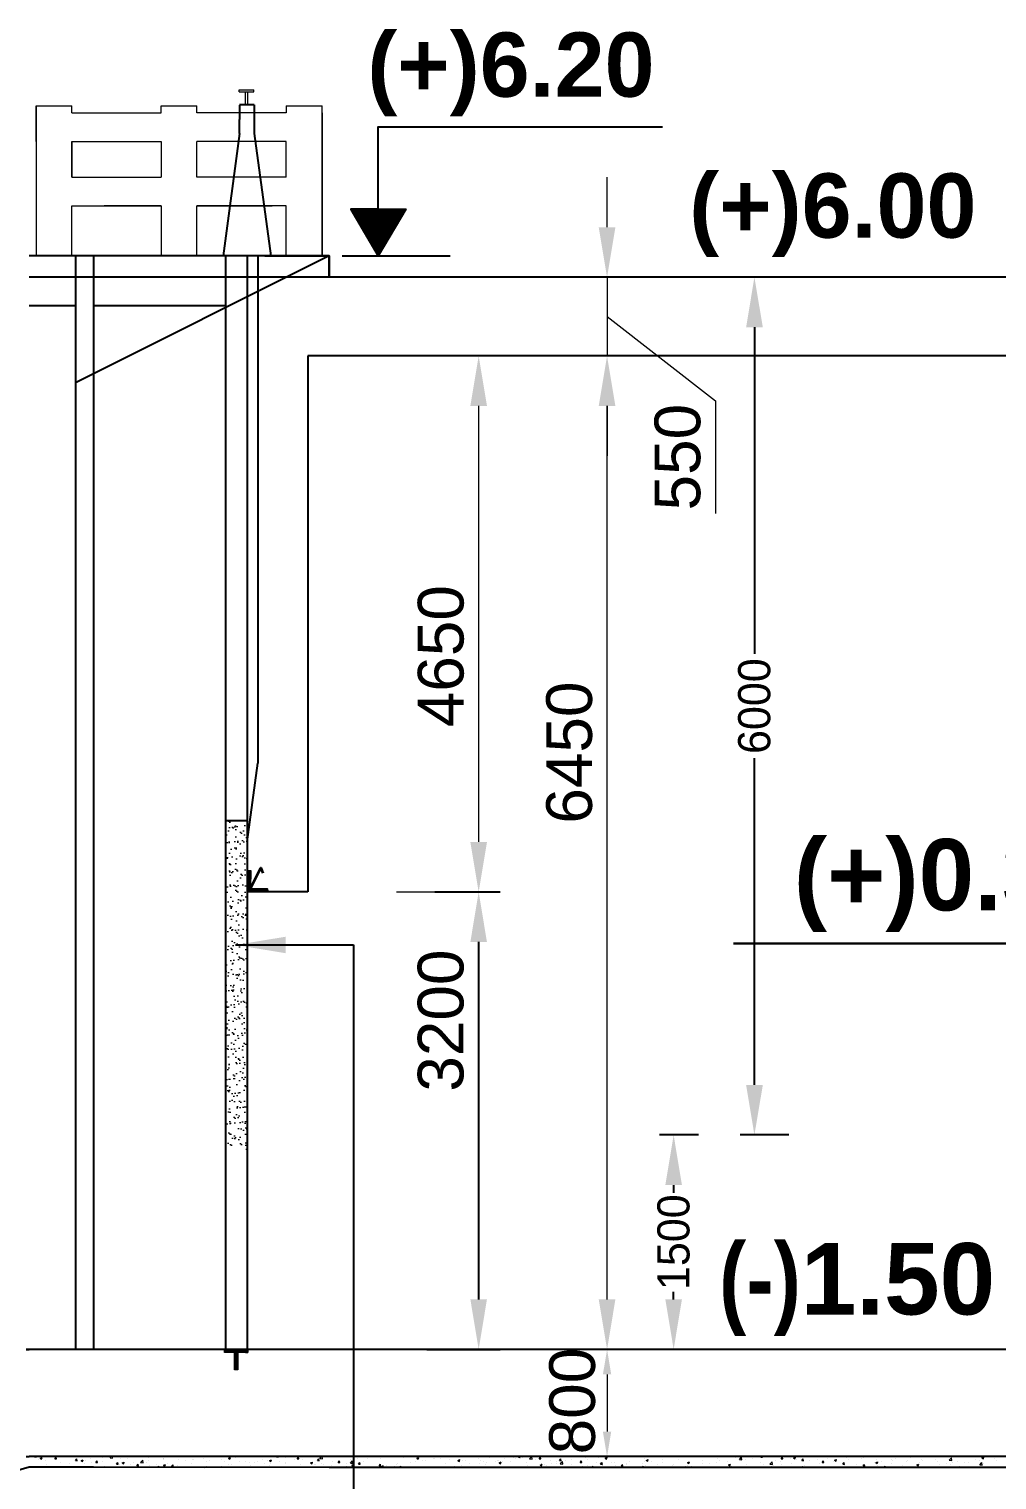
# Model space of a CAD drawing. Extents: x -426260 to 2055400, y -4304674 to -305611.
# Drawn here: x 173718 to 180490, y -1903276 to -1893126 of the extents above; entities that cross this region are included whole.
import ezdxf

# ---------------------------------------------------------------- set-up
doc = ezdxf.new("R2010")
doc.units = 0
doc.header["$LTSCALE"] = 300
doc.header["$MEASUREMENT"] = 0
doc.header["$PDMODE"] = 3
doc.linetypes.add('DASHED2', pattern=[9.525, 6.35, -3.175])
doc.layers.get('0').update_dxf_attribs({"linetype": 'CONTINUOUS'})
doc.layers.get('DEFPOINTS').update_dxf_attribs({"linetype": 'CONTINUOUS'})
for name, color, linetype, lineweight in [('Dim', 7, 'CONTINUOUS', 9), ('Grid Line_Outer', 7, 'CONTINUOUS', 5), ('line2', 3, 'CONTINUOUS', 30), ('Railing', 8, 'CONTINUOUS', 0)]:
    doc.layers.add(name, color=color, linetype=linetype, lineweight=lineweight)
for name, color, linetype in [('LINE', 7, 'CONTINUOUS'), ('Pile Placing Line', 10, 'CONTINUOUS'), ('TEXT', 10, 'CONTINUOUS')]:
    doc.layers.add(name, color=color, linetype=linetype)
doc.styles.add('Arial', font='arial.ttf')
doc.styles.add('DIM', font='isocp3.shx')
doc.styles.add('text', font='ARIALN.TTF', dxfattribs={"height": 1.6})
doc.dimstyles.new('3', dxfattribs={"dimtxt": 225, "dimasz": 350, "dimexe": 100, "dimexo": 25, "dimgap": 9, "dimtad": 0, "dimdec": 0, "dimzin": 0, "dimdsep": 46, "dimtxsty": 'Standard', "dimcen": 0, "dimclrd": 5, "dimclre": 6, "dimclrt": 256, "dimadec": 0, "dimazin": 0, "dimtfac": 1, "dimtdec": 0, "dimtofl": 0, "dimtmove": 2, "dimatfit": 3, "dimfxl": 1, "dimtolj": 1, "dimtzin": 0, "dimarcsym": 0})
doc.dimstyles.new('dim_150', dxfattribs={"dimtxt": 300, "dimasz": 300, "dimexe": 300, "dimexo": 100, "dimgap": 100, "dimtad": 1, "dimdec": 0, "dimzin": 0, "dimdsep": 46, "dimtxsty": 'DIM', "dimcen": 150, "dimclrd": 5, "dimclre": 5, "dimclrt": 7, "dimadec": 0, "dimazin": 0, "dimtfac": 1, "dimtdec": 0, "dimtmove": 0, "dimatfit": 3, "dimfxl": 20, "dimtolj": 1, "dimtzin": 0, "dimarcsym": 0})

# ---------------------------------------------------------------- blocks, each defined once
blk = doc.blocks.new('*D1291')
at = {"layer": 'DEFPOINTS', "color": 0, "ltscale": 500, "transparency": 16777216}
for p in [(176458, -1899163), (176402, -1902363), (176864, -1902363)]:
    blk.add_point(p, dxfattribs=at)
at = {"layer": 'Dim', "color": 5, "lineweight": -2, "ltscale": 500, "transparency": 16777216}
for p, q in [((176558, -1899163), (177014, -1899163)), ((176864, -1899513), (176864, -1902013)), ((176502, -1902363), (177014, -1902363))]:
    blk.add_line(p, q, dxfattribs=at)
at = {"layer": 'Dim', "color": 5, "ltscale": 500, "transparency": 16777216}
for points in [[(176806, -1899513), (176922, -1899513), (176864, -1899163)], [(176806, -1902013), (176922, -1902013), (176864, -1902363)]]:
    blk.add_solid(points, dxfattribs=at)
at = {"layer": 'Dim', "color": 7, "ltscale": 500, "transparency": 16777216, "insert": (176600, -1900063), "char_height": 320, "attachment_point": 5, "rotation": 90, "style": 'Arial'}
blk.add_mtext('\\A1;3200', dxfattribs=at)
blk = doc.blocks.new('Ralling 02')
at = {"layer": 'Railing', "ltscale": 500}
for p, q in [((-1750, 0), (-1750, 1050)), ((-1500, 1050), (-1500, 1000)), ((-875, 1000), (-875, 1050)), ((-625, 1000), (-625, 1050)), ((0, 1000), (0, 1050)), ((0, 1000), (0, 1050)), ((250, 800), (250, 1050)), ((250, 1050), (250, 0)), ((-1750, 1000), (-1750, 0)), ((-1500, 800), (-875, 800)), ((-1500, 550), (-1500, 800)), ((-875, 550), (-875, 800)), ((0, 800), (-625, 800)), ((0, 550), (0, 800)), ((-1500, 0), (-1500, 350)), ((-875, 0), (-875, 350)), ((0, 0), (0, 350))]:
    blk.add_line(p, q, dxfattribs=at)
for points in [[(-1500, 1050), (-1750, 1050)], [(-625, 1050), (-875, 1050)], [(250, 1050), (0, 1050)], [(-1500, 1000), (-875, 1000)], [(0, 1000), (-625, 1000)], [(-625, 800), (-625, 550)], [(0, 800), (0, 800), (0, 550)], [(-1500, 550), (-875, 550)], [(0, 550), (-625, 550)], [(-1500, 350), (-875, 350)], [(-875, 350), (-1400, 350)], [(-625, 350), (-225, 350)], [(0, 350), (-625, 350)], [(-625, 350), (-625, 0)]]:
    blk.add_lwpolyline(points, dxfattribs=at)
blk.add_lwpolyline([(-625, 1000), (-625, 1000)], close=True, dxfattribs=at)
blk = doc.blocks.new('KK')
at = {"layer": 'LINE', "lineweight": 15}
for p, q in [((-286, 1162), (-184, 1162)), ((-286, 1148), (-286, 1162)), ((-286, 1148), (-184, 1148)), ((-242, 1056), (-242, 1148)), ((-226, 1056), (-226, 1148)), ((-184, 1148), (-184, 1162))]:
    blk.add_line(p, q, dxfattribs=at)
at = {"layer": 'LINE'}
for p, q in [((-182, 1056), (-284, 1056)), ((-284, 1054), (-284, 955)), ((-182, 1056), (-182, 956)), ((-284, 856), (-284, 953)), ((-182, 956), (-182, 856)), ((-284, 856), (-400, 0)), ((-182, 856), (-66, 0))]:
    blk.add_line(p, q, dxfattribs=at)
blk = doc.blocks.new('*D1252')
at = {"layer": 'DEFPOINTS', "color": 0, "ltscale": 0.5, "transparency": 16777216}
for p in [(178228, -1900863), (178426, -1900863, 0), (178426, -1902363, 0)]:
    blk.add_point(p, dxfattribs=at)
at = {"layer": 'Pile Placing Line', "color": 6, "lineweight": -2, "ltscale": 0.5, "transparency": 16777216}
for p, q in [((178401, -1900863), (178128, -1900863)), ((178401, -1902363), (178128, -1902363))]:
    blk.add_line(p, q, dxfattribs=at)
at = {"layer": 'Pile Placing Line', "color": 5, "lineweight": -2, "ltscale": 0.5, "transparency": 16777216}
for p, q in [((178228, -1901213), (178228, -1901267)), ((178228, -1902013), (178228, -1901960))]:
    blk.add_line(p, q, dxfattribs=at)
at = {"layer": 'Pile Placing Line', "color": 5, "ltscale": 0.5, "transparency": 16777216}
for points in [[(178170, -1901213), (178286, -1901213), (178228, -1900863)], [(178170, -1902013), (178286, -1902013), (178228, -1902363)]]:
    blk.add_solid(points, dxfattribs=at)
at = {"layer": 'Pile Placing Line', "ltscale": 0.5, "transparency": 16777216, "insert": (178228, -1901613), "char_height": 225, "attachment_point": 5, "rotation": 90}
blk.add_mtext('\\A1;1500', dxfattribs=at)
blk = doc.blocks.new('*D1253')
at = {"layer": 'DEFPOINTS', "color": 0, "ltscale": 0.5, "transparency": 16777216}
for p in [(178793, -1894863), (179060, -1894863, 0), (179060, -1900863, 0)]:
    blk.add_point(p, dxfattribs=at)
at = {"layer": 'Pile Placing Line', "color": 6, "lineweight": -2, "ltscale": 0.5, "transparency": 16777216}
for p, q in [((179035, -1894863), (178693, -1894863)), ((179035, -1900863), (178693, -1900863))]:
    blk.add_line(p, q, dxfattribs=at)
at = {"layer": 'Pile Placing Line', "color": 5, "lineweight": -2, "ltscale": 0.5, "transparency": 16777216}
for p, q in [((178793, -1895213), (178793, -1897498)), ((178793, -1900513), (178793, -1898228))]:
    blk.add_line(p, q, dxfattribs=at)
at = {"layer": 'Pile Placing Line', "color": 5, "ltscale": 0.5, "transparency": 16777216}
for points in [[(178735, -1895213), (178852, -1895213), (178793, -1894863)], [(178735, -1900513), (178852, -1900513), (178793, -1900863)]]:
    blk.add_solid(points, dxfattribs=at)
at = {"layer": 'Pile Placing Line', "ltscale": 0.5, "transparency": 16777216, "insert": (178793, -1897863), "char_height": 225, "attachment_point": 5, "rotation": 90}
blk.add_mtext('\\A1;6000', dxfattribs=at)

msp = doc.modelspace()

# ---------------------------------------------------------------- hatches: boundary and pattern name
at = {"layer": 'Dim'}
h = msp.add_hatch(dxfattribs=at)
h.set_pattern_fill('ANSI31', color=8)
h.set_pattern_definition([(45, (-168112.05945, -1999775.74799), (-0.08838834765, 0.08838834765), [])])
h.paths.add_polyline_path([(176354.3, -1894387.4), (176161.8, -1894387.4), (176161.8, -1894713.2)])
h.paths.add_polyline_path([(176161.8, -1894387.4), (175969.3, -1894387.4), (176161.8, -1894713.2)])
at = {"layer": 'Dim', "ltscale": 50}
h = msp.add_hatch(dxfattribs=at)
h.set_pattern_fill('AR-SAND', color=2, scale=40)
h.set_pattern_definition([(37.5, (-2654452.8, -1170325.83), (-2.5197343, 77.0729508), [0, -60.8, 0, -68, 0, -65]), (7.5, (-2654452.8, -1170325.83), (70.7910682, 112.8858426), [0, -32.8, 0, -54.8, 0, -21]), (327.5, (-2654502, -1170325.83), (124.5656745, 0.2263621), [0, -20, 0, -72, 0, -94]), (317.5, (-2654502, -1170325.83), (120.245064, 35.1070226), [0, -10, 0, -47.2, 0, -54])])
h.paths.add_polyline_path([(175093.6, -1900963.2), (175243.5, -1900963.2), (175243.5, -1898663.2), (175093.6, -1898663.2)])
at = {"layer": 'Grid Line_Outer', "ltscale": 2}
h = msp.add_hatch(dxfattribs=at)
h.set_pattern_fill('ANSI31', color=1)
h.set_pattern_definition([(45, (-282103.21874, -1864443.80999), (-0.08838834765, 0.08838834765), [])])
h.paths.add_polyline_path([(175391.5, -1899163.2), (175389.5, -1899139.4), (175267.9, -1899139.4), (175269.9, -1899012), (175243.5, -1899012), (175243.5, -1899163.2)])
h = msp.add_hatch(dxfattribs=at)
h.set_pattern_fill('ANSI31', color=1, scale=0.6)
h.set_pattern_definition([(45, (-99197.830276, -1880452.20761), (-0.05303300859, 0.05303300859), [])])
h.paths.add_polyline_path([(175180.3, -1902385.8), (175156.5, -1902385.8), (175156.5, -1902505), (175180.3, -1902505)])
h.paths.add_polyline_path([(175249.5, -1902363.9), (175086.8, -1902363.9), (175086.8, -1902385.8), (175249.5, -1902385.8)])

# ---------------------------------------------------------------- linework, layer by layer
at = {"color": 5, "elevation": 0}
for points in [[(176161.8, -1894713.2), (176161.8, -1893811.3), (178148.9, -1893811.3)], [(176161.8, -1894713.2), (176161.8, -1894387.4), (175969.3, -1894387.4), (176161.8, -1894713.2)], [(176161.8, -1894713.2), (176161.8, -1894387.4), (176354.3, -1894387.4), (176161.8, -1894713.2)], [(173698.5, -1903113), (173718.5, -1903113)]]:
    msp.add_lwpolyline(points, dxfattribs=at)
at = {"color": 8, "elevation": 0}
msp.add_lwpolyline([(175909.2, -1894713.2), (176664, -1894713.2)], dxfattribs=at)
at = {"layer": 'Dim', "color": 5, "ltscale": 500}
for p, q in [((177762.3, -1894513.2, 0), (177762.3, -1894163.2, 0)), ((177377.9, -1894863.2, 0), (177912.3, -1894863.2, 0)), ((177762.3, -1894863.2, 0), (177762.3, -1895413.2, 0)), ((177762.3, -1894863.2, 0), (177762.3, -1895413.2, 0)), ((177762.3, -1895138.2, 0), (178519.9, -1895726.8, 0)), ((176289.1, -1895413.2, 0), (177014, -1895413.2, 0)), ((177294.9, -1895413.2, 0), (177912.3, -1895413.2, 0)), ((178367.5, -1895413.2, 0), (177612.3, -1895413.2, 0)), ((178519.9, -1895726.8, 0), (178519.9, -1896516.1, 0)), ((176864, -1895763.2, 0), (176864, -1898813.2, 0)), ((177762.3, -1902013.2, 0), (177762.3, -1895763.2, 0)), ((177762.3, -1895763.2, 0), (177762.3, -1896113.2, 0)), ((176289.1, -1899163.2, 0), (177014, -1899163.2, 0)), ((177377.9, -1902363.2, 0), (177912.3, -1902363.2, 0)), ((177548.3, -1902363.2, 0), (177762.3, -1902363.2, 0)), ((177762.3, -1902538.2, 0), (177762.3, -1902938.2, 0)), ((177535.3, -1903113.2, 0), (177762.3, -1903113.2, 0))]:
    msp.add_line(p, q, dxfattribs=at)
at = {"layer": 'Dim', "color": 8}
for p, q in [((173738.2, -1903116.6, 0), (173738.2, -1903116.6, 0)), ((173756.1, -1903115.6, 0), (173758.2, -1903113, 0)), ((173756.1, -1903115.6, 0), (173768, -1903116.6, 0)), ((173768, -1903116.6, 0), (173767.3, -1903113, 0)), ((173782.7, -1903133.5, 0), (173782.7, -1903133.5, 0)), ((173796, -1903124.5, 0), (173810, -1903119.2, 0)), ((173796, -1903124.5, 0), (173806, -1903131.3, 0)), ((173806, -1903131.3, 0), (173810, -1903119.2, 0)), ((173834.2, -1903137.6, 0), (173834.2, -1903137.6, 0)), ((173899.5, -1903128.1, 0), (173909.1, -1903116.6, 0)), ((173899.5, -1903128.1, 0), (173911.5, -1903129.2, 0)), ((173909, -1903116.9, 0), (173909, -1903116.9, 0)), ((173911.5, -1903129.2, 0), (173909.1, -1903116.6, 0)), ((173950.8, -1903117.5, 0), (173950.8, -1903117.5, 0)), ((174043, -1903140.7, 0), (174052.6, -1903129.2, 0)), ((174043, -1903140.7, 0), (174054.9, -1903141.7, 0)), ((174043.4, -1903141.3, 0), (174043.4, -1903141.3, 0)), ((174054.9, -1903141.7, 0), (174052.6, -1903129.2, 0)), ((174083.4, -1903140.6, 0), (174097.4, -1903135.2, 0)), ((174083.4, -1903140.6, 0), (174093.4, -1903147.3, 0)), ((174093.4, -1903147.3, 0), (174097.4, -1903135.2, 0)), ((174115.4, -1903141.4, 0), (174115.4, -1903141.4, 0)), ((174146.1, -1903127.2, 0), (174146.1, -1903127.2, 0)), ((174186.4, -1903153.2, 0), (174196, -1903141.7, 0)), ((174186.4, -1903153.2, 0), (174198.4, -1903154.3, 0)), ((174198.4, -1903154.3, 0), (174196, -1903141.7, 0)), ((174232, -1903121.4, 0), (174232, -1903121.4, 0)), ((174234.4, -1903146, 0), (174234.4, -1903146, 0)), ((174247.1, -1903114.4, 0), (174247.1, -1903114.4, 0)), ((174285.3, -1903121.6, 0), (174293.6, -1903113, 0)), ((174285.3, -1903121.7, 0), (174303.1, -1903124.4, 0)), ((174303.1, -1903124.4, 0), (174301.7, -1903113, 0)), ((174329.9, -1903165.8, 0), (174339.5, -1903154.3, 0)), ((174341.8, -1903166.8, 0), (174339.5, -1903154.3, 0)), ((174360.7, -1903129.4, 0), (174360.7, -1903129.4, 0)), ((174370.9, -1903156.6, 0), (174384.9, -1903151.2, 0)), ((174380.8, -1903163.3, 0), (174384.9, -1903151.2, 0)), ((174410.7, -1903122.8, 0), (174410.7, -1903122.8, 0)), ((174444.6, -1903117.3, 0), (174444.6, -1903117.3, 0)), ((174451.2, -1903151.9, 0), (174451.2, -1903151.9, 0)), ((174498.8, -1903154.7, 0), (174514.4, -1903138.5, 0)), ((174516.5, -1903157.5, 0), (174514.3, -1903138.5, 0)), ((174541.7, -1903151.4, 0), (174541.7, -1903151.4, 0)), ((174551.4, -1903121.8, 0), (174551.4, -1903121.8, 0)), ((174552.2, -1903139.1, 0), (174552.2, -1903139.1, 0)), ((174656.1, -1903124.1, 0), (174656.1, -1903124.1, 0)), ((174658.1, -1903126.3, 0), (174658.1, -1903126.3, 0)), ((174658.3, -1903131.3, 0), (174658.3, -1903131.3, 0)), ((174764.9, -1903130.8, 0), (174764.9, -1903130.8, 0)), ((174812.3, -1903141.9, 0), (174812.3, -1903141.9, 0)), ((174833.7, -1903113.1, 0), (174836.3, -1903114.8, 0)), ((174836.3, -1903114.8, 0), (174836.8, -1903113.1, 0)), ((174862.4, -1903135.3, 0), (174862.4, -1903135.3, 0)), ((174871.7, -1903135.3, 0), (174871.7, -1903135.3, 0)), ((174938.1, -1903125.3, 0), (174938.1, -1903125.3, 0)), ((174961.3, -1903148.8, 0), (174961.3, -1903148.8, 0)), ((174978.4, -1903139.8, 0), (174978.4, -1903139.8, 0)), ((175064, -1903134.8, 0), (175064, -1903134.8, 0)), ((175085.2, -1903144.3, 0), (175085.2, -1903144.3, 0)), ((175113.8, -1903124.1, 0), (175127.8, -1903118.7, 0)), ((175113.8, -1903124.1, 0), (175123.7, -1903130.8, 0)), ((175123.7, -1903130.8, 0), (175127.8, -1903118.7, 0)), ((175165, -1903122, 0), (175165, -1903122, 0)), ((175192, -1903148.8, 0), (175192, -1903148.8, 0)), ((175233.2, -1903150.6, 0), (175233.2, -1903150.6, 0)), ((175263.9, -1903154.4, 0), (175263.9, -1903154.4, 0)), ((175298.7, -1903153.4, 0), (175298.7, -1903153.4, 0)), ((175314, -1903147.8, 0), (175314, -1903147.8, 0)), ((175349.9, -1903130.5, 0), (175349.9, -1903130.5, 0)), ((175389.8, -1903137.8, 0), (175389.8, -1903137.8, 0)), ((175401.2, -1903140.1, 0), (175415.2, -1903134.7, 0)), ((175401.2, -1903140.1, 0), (175411.1, -1903146.8, 0)), ((175411.1, -1903146.8, 0), (175415.2, -1903134.7, 0)), ((175449.7, -1903115.7, 0), (175451.9, -1903113.1, 0)), ((175449.7, -1903115.7, 0), (175461.7, -1903116.8, 0)), ((175461.7, -1903116.8, 0), (175461, -1903113.1, 0)), ((175470.1, -1903146.6, 0), (175470.1, -1903146.6, 0)), ((175514.4, -1903154.4, 0), (175514.4, -1903154.4, 0)), ((175516.1, -1903121.2, 0), (175516.1, -1903121.2, 0)), ((175566.1, -1903114.6, 0), (175566.1, -1903114.6, 0)), ((175574, -1903131.7, 0), (175574, -1903131.7, 0)), ((175593.2, -1903128.3, 0), (175602.8, -1903116.8, 0)), ((175593.2, -1903128.3, 0), (175605.1, -1903129.3, 0)), ((175605.1, -1903129.3, 0), (175602.8, -1903116.8, 0)), ((175631.1, -1903134.4, 0), (175631.1, -1903134.4, 0)), ((175676.7, -1903117.6, 0), (175676.7, -1903117.6, 0)), ((175688.6, -1903156.1, 0), (175702.6, -1903150.8, 0)), ((175698.6, -1903162.9, 0), (175702.6, -1903150.8, 0)), ((175736.6, -1903140.8, 0), (175746.3, -1903129.3, 0)), ((175736.6, -1903140.8, 0), (175748.6, -1903141.9, 0)), ((175748.6, -1903141.9, 0), (175746.3, -1903129.3, 0)), ((175747.7, -1903114.4, 0), (175747.7, -1903114.4, 0)), ((175752.9, -1903125.5, 0), (175770.7, -1903128.2, 0)), ((175753, -1903125.4, 0), (175764.7, -1903113.2, 0)), ((175770.7, -1903128.2, 0), (175768.9, -1903113.2, 0)), ((175841.4, -1903150.3, 0), (175841.4, -1903150.3, 0)), ((175880.1, -1903153.4, 0), (175889.7, -1903141.9, 0)), ((175880.1, -1903153.4, 0), (175892, -1903154.4, 0)), ((175892, -1903154.4, 0), (175889.7, -1903141.9, 0)), ((175966.4, -1903158.5, 0), (175982, -1903142.3, 0)), ((175967.7, -1903133.7, 0), (175967.7, -1903133.7, 0)), ((175981.8, -1903142.3, 0), (175981.8, -1903142.3, 0)), ((175984.1, -1903161.3, 0), (175981.9, -1903142.3, 0)), ((176017.8, -1903127.1, 0), (176017.8, -1903127.1, 0)), ((176023.5, -1903165.9, 0), (176033.2, -1903154.4, 0)), ((176035.5, -1903167, 0), (176033.2, -1903154.4, 0)), ((176057.4, -1903144.3, 0), (176057.4, -1903144.3, 0)), ((176082.9, -1903129.5, 0), (176082.9, -1903129.5, 0)), ((176093.5, -1903117.1, 0), (176093.5, -1903117.1, 0)), ((176152.3, -1903113.2, 0), (176154, -1903114.4, 0)), ((176154, -1903114.4, 0), (176154.4, -1903113.2, 0)), ((176174, -1903124.3, 0), (176174, -1903124.3, 0)), ((176186.7, -1903114.5, 0), (176186.7, -1903114.5, 0)), ((176234.8, -1903114.6, 0), (176234.8, -1903114.6, 0)), ((176341.6, -1903119.2, 0), (176341.6, -1903119.2, 0)), ((176388, -1903154.2, 0), (176388, -1903154.2, 0)), ((176419.3, -1903146.2, 0), (176419.3, -1903146.2, 0)), ((176431.5, -1903123.7, 0), (176445.5, -1903118.3, 0)), ((176431.5, -1903123.7, 0), (176441.4, -1903130.4, 0)), ((176441.4, -1903130.4, 0), (176445.5, -1903118.3, 0)), ((176448.3, -1903123.7, 0), (176448.3, -1903123.7, 0)), ((176469.4, -1903139.6, 0), (176469.4, -1903139.6, 0)), ((176491.9, -1903139.2, 0), (176491.9, -1903139.2, 0)), ((176545.2, -1903129.6, 0), (176545.2, -1903129.6, 0)), ((176555.1, -1903128.2, 0), (176555.1, -1903128.2, 0)), ((176594.6, -1903125.1, 0), (176594.6, -1903125.1, 0)), ((176661.9, -1903132.7, 0), (176661.9, -1903132.7, 0)), ((176718.9, -1903139.7, 0), (176732.9, -1903134.3, 0)), ((176718.9, -1903139.7, 0), (176728.9, -1903146.4, 0)), ((176728.9, -1903146.4, 0), (176732.9, -1903134.3, 0)), ((176748.9, -1903143.6, 0), (176748.9, -1903143.6, 0)), ((176768.6, -1903137.2, 0), (176768.6, -1903137.2, 0)), ((176833.2, -1903114.8, 0), (176833.2, -1903114.8, 0)), ((176865.6, -1903123.5, 0), (176865.6, -1903123.5, 0)), ((176875.4, -1903141.7, 0), (176875.4, -1903141.7, 0)), ((176899.7, -1903149.8, 0), (176899.7, -1903149.8, 0)), ((176921, -1903152.1, 0), (176921, -1903152.1, 0)), ((176940, -1903119.4, 0), (176940, -1903119.4, 0)), ((176982.2, -1903146.2, 0), (176982.2, -1903146.2, 0)), ((176996.8, -1903142.1, 0), (176996.8, -1903142.1, 0)), ((177000.8, -1903137, 0), (177000.8, -1903137, 0)), ((177006.4, -1903155.7, 0), (177020.4, -1903150.3, 0)), ((177016.3, -1903162.4, 0), (177020.4, -1903150.3, 0)), ((177030.1, -1903147.4, 0), (177030.1, -1903147.4, 0)), ((177046.8, -1903123.9, 0), (177046.8, -1903123.9, 0)), ((177088.9, -1903150.7, 0), (177088.9, -1903150.7, 0)), ((177104.6, -1903122, 0), (177104.6, -1903122, 0)), ((177123.1, -1903125.5, 0), (177123.1, -1903125.5, 0)), ((177143.4, -1903115.9, 0), (177145.7, -1903113.2, 0)), ((177143.4, -1903115.9, 0), (177155.4, -1903116.9, 0)), ((177146.8, -1903127.4, 0), (177146.8, -1903127.4, 0)), ((177153.5, -1903128.4, 0), (177153.5, -1903128.4, 0)), ((177155.4, -1903116.9, 0), (177154.7, -1903113.2, 0)), ((177173.2, -1903118.9, 0), (177173.2, -1903118.9, 0)), ((177220.5, -1903129.3, 0), (177238.3, -1903132, 0)), ((177220.6, -1903129.2, 0), (177236, -1903113.2, 0)), ((177238.3, -1903132, 0), (177236.1, -1903113.2, 0)), ((177260.3, -1903132.9, 0), (177260.3, -1903132.9, 0)), ((177286.9, -1903128.4, 0), (177296.5, -1903116.9, 0)), ((177286.9, -1903128.4, 0), (177298.8, -1903129.5, 0)), ((177298.8, -1903129.5, 0), (177296.5, -1903117, 0)), ((177367, -1903137.4, 0), (177367, -1903137.4, 0)), ((177409.8, -1903146.7, 0), (177409.8, -1903146.7, 0)), ((177430.3, -1903141, 0), (177439.9, -1903129.5, 0)), ((177430.3, -1903141, 0), (177442.3, -1903142, 0)), ((177434, -1903162.3, 0), (177449.6, -1903146.1, 0)), ((177442.3, -1903142, 0), (177439.9, -1903129.5, 0)), ((177451.8, -1903165.1, 0), (177449.6, -1903146.1, 0)), ((177470.7, -1903113.2, 0), (177471.8, -1903113.9, 0)), ((177471.8, -1903113.9, 0), (177472, -1903113.2, 0)), ((177473.8, -1903141.9, 0), (177473.8, -1903141.9, 0)), ((177512.5, -1903132.6, 0), (177512.5, -1903132.6, 0)), ((177573.1, -1903137.3, 0), (177573.1, -1903137.3, 0)), ((177573.8, -1903153.5, 0), (177583.4, -1903142.1, 0)), ((177573.8, -1903153.5, 0), (177585.7, -1903154.6, 0)), ((177574.7, -1903138, 0), (177574.7, -1903138, 0)), ((177580.6, -1903146.4, 0), (177580.6, -1903146.4, 0)), ((177585.7, -1903154.6, 0), (177583.4, -1903142.1, 0)), ((177613.5, -1903119.8, 0), (177613.5, -1903119.8, 0)), ((177624.8, -1903131.4, 0), (177624.8, -1903131.4, 0)), ((177687.3, -1903150.9, 0), (177687.3, -1903150.9, 0)), ((177689.7, -1903117.3, 0), (177689.7, -1903117.3, 0)), ((177700.5, -1903121.4, 0), (177700.5, -1903121.4, 0)), ((177749.2, -1903123.2, 0), (177763.3, -1903117.9, 0)), ((177749.2, -1903123.2, 0), (177759.2, -1903129.9, 0)), ((177759.2, -1903129.9, 0), (177763.2, -1903117.9, 0)), ((177918.7, -1903144.5, 0), (177918.7, -1903144.5, 0)), ((178022.5, -1903129.5, 0), (178022.5, -1903129.5, 0)), ((178026.4, -1903150.5, 0), (178026.4, -1903150.5, 0)), ((178036.7, -1903139.3, 0), (178050.7, -1903133.9, 0)), ((178036.7, -1903139.3, 0), (178046.6, -1903146, 0)), ((178046.6, -1903146, 0), (178050.7, -1903133.9, 0)), ((178076.4, -1903143.9, 0), (178076.4, -1903143.9, 0)), ((178125.2, -1903115.4, 0), (178125.2, -1903115.4, 0)), ((178152.2, -1903133.9, 0), (178152.2, -1903133.9, 0)), ((178264.6, -1903136.5, 0), (178264.6, -1903136.5, 0)), ((178278.5, -1903117.3, 0), (178278.5, -1903117.3, 0)), ((178324.1, -1903155.3, 0), (178338.1, -1903149.9, 0)), ((178327.7, -1903154.2, 0), (178327.7, -1903154.2, 0)), ((178334, -1903162, 0), (178338.1, -1903149.9, 0)), ((178381.3, -1903116.5, 0), (178381.3, -1903116.5, 0)), ((178430.4, -1903140.1, 0), (178430.4, -1903140.1, 0)), ((178531.4, -1903127.3, 0), (178531.4, -1903127.3, 0)), ((178545.8, -1903140.4, 0), (178545.8, -1903140.4, 0)), ((178603.8, -1903146.4, 0), (178603.8, -1903146.4, 0)), ((178662.5, -1903120.4, 0), (178662.5, -1903120.4, 0)), ((178688.1, -1903133.1, 0), (178705.9, -1903135.8, 0)), ((178688.2, -1903133, 0), (178703.8, -1903116.7, 0)), ((178705.9, -1903135.8, 0), (178703.7, -1903116.8, 0)), ((178730.1, -1903129.8, 0), (178730.1, -1903129.8, 0)), ((178780.2, -1903123.2, 0), (178780.2, -1903123.2, 0)), ((178789, -1903113.2, 0), (178789.5, -1903113.5, 0)), ((178789.5, -1903113.5, 0), (178789.6, -1903113.2, 0)), ((178836.6, -1903152, 0), (178836.6, -1903152, 0)), ((178837.1, -1903116.1, 0), (178839.5, -1903113.2, 0)), ((178837.1, -1903116.1, 0), (178849, -1903117.1, 0)), ((178849, -1903117.1, 0), (178848.3, -1903113.2, 0)), ((178855.9, -1903113.2, 0), (178855.9, -1903113.2, 0)), ((178901.7, -1903166.1, 0), (178917.2, -1903149.8, 0)), ((178919.4, -1903168.9, 0), (178917.2, -1903149.9, 0)), ((178940.4, -1903137, 0), (178940.4, -1903137, 0)), ((178972.1, -1903150.3, 0), (178972.1, -1903150.3, 0)), ((178980.5, -1903128.6, 0), (178990.2, -1903117.1, 0)), ((178980.5, -1903128.6, 0), (178992.5, -1903129.7, 0)), ((178992.5, -1903129.7, 0), (178990.2, -1903117.1, 0)), ((179043.1, -1903122.9, 0), (179043.1, -1903122.9, 0)), ((179067, -1903122.8, 0), (179081, -1903117.4, 0)), ((179067, -1903122.8, 0), (179076.9, -1903129.5, 0)), ((179076.9, -1903129.5, 0), (179081, -1903117.4, 0)), ((179088.8, -1903130.3, 0), (179088.8, -1903130.3, 0)), ((179124, -1903141.2, 0), (179133.6, -1903129.7, 0)), ((179124, -1903141.2, 0), (179135.9, -1903142.2, 0)), ((179135.9, -1903142.2, 0), (179133.6, -1903129.7, 0)), ((179181.8, -1903142.3, 0), (179181.8, -1903142.3, 0)), ((179231.8, -1903135.7, 0), (179231.8, -1903135.7, 0)), ((179267.4, -1903153.7, 0), (179277.1, -1903142.2, 0)), ((179267.4, -1903153.7, 0), (179279.4, -1903154.8, 0)), ((179279.4, -1903154.8, 0), (179277.1, -1903142.2, 0)), ((179307.6, -1903125.7, 0), (179307.6, -1903125.7, 0)), ((179327.8, -1903116.4, 0), (179327.8, -1903116.4, 0)), ((179348.3, -1903147.6, 0), (179348.3, -1903147.6, 0)), ((179354.4, -1903138.8, 0), (179368.4, -1903133.4, 0)), ((179354.4, -1903138.8, 0), (179364.4, -1903145.5, 0)), ((179364.4, -1903145.5, 0), (179368.4, -1903133.4, 0)), ((179434.5, -1903120.9, 0), (179434.5, -1903120.9, 0)), ((179449.3, -1903134.8, 0), (179449.3, -1903134.8, 0)), ((179541.3, -1903125.4, 0), (179541.3, -1903125.4, 0)), ((179553.2, -1903119.8, 0), (179553.2, -1903119.8, 0)), ((179641.8, -1903154.8, 0), (179655.9, -1903149.5, 0)), ((179648.1, -1903129.9, 0), (179648.1, -1903129.9, 0)), ((179651.8, -1903161.5, 0), (179655.8, -1903149.5, 0)), ((179663.7, -1903149.5, 0), (179663.7, -1903149.5, 0)), ((179683.5, -1903148.2, 0), (179683.5, -1903148.2, 0)), ((179754.8, -1903134.4, 0), (179754.8, -1903134.4, 0)), ((179759.2, -1903138.2, 0), (179759.2, -1903138.2, 0)), ((179780.3, -1903129.5, 0), (179780.3, -1903129.5, 0)), ((179858.3, -1903144.5, 0), (179858.3, -1903144.5, 0)), ((179861.6, -1903139, 0), (179861.6, -1903139, 0)), ((179885.5, -1903121.6, 0), (179885.5, -1903121.6, 0)), ((179935.6, -1903115, 0), (179935.6, -1903115, 0)), ((179944.9, -1903153.4, 0), (179944.9, -1903153.4, 0)), ((179961, -1903130.4, 0), (179961, -1903130.4, 0)), ((179968.3, -1903143.5, 0), (179968.3, -1903143.5, 0)), ((180061.5, -1903133.4, 0), (180061.5, -1903133.4, 0)), ((180062, -1903117.6, 0), (180062, -1903117.6, 0)), ((180075.1, -1903148, 0), (180075.1, -1903148, 0)), ((180155.8, -1903136.8, 0), (180171.4, -1903120.5, 0)), ((180155.8, -1903136.9, 0), (180173.6, -1903139.6, 0)), ((180173.6, -1903139.6, 0), (180171.3, -1903120.6, 0)), ((180178.2, -1903113.4, 0), (180178.2, -1903113.4, 0)), ((180181.9, -1903152.5, 0), (180181.9, -1903152.5, 0)), ((180210.8, -1903150.7, 0), (180210.8, -1903150.7, 0)), ((180337.2, -1903134.1, 0), (180337.2, -1903134.1, 0)), ((180367.2, -1903142.3, 0), (180367.2, -1903142.3, 0)), ((180369.3, -1903169.9, 0), (180384.9, -1903153.6, 0)), ((180384.7, -1903122.4, 0), (180398.7, -1903117, 0)), ((180384.7, -1903122.4, 0), (180394.7, -1903129.1, 0)), ((180387, -1903172.7, 0), (180384.8, -1903153.7, 0)), ((180387.2, -1903127.5, 0), (180387.2, -1903127.5, 0)), ((180394.7, -1903129.1, 0), (180398.7, -1903117, 0)), ((180463, -1903117.5, 0), (180463, -1903117.5, 0)), ((180471.1, -1903127.3, 0), (180471.1, -1903127.3, 0)), ((180487.8, -1903143.3, 0), (180487.8, -1903143.3, 0)), ((173735.8, -1903183.2, 0), (173735.8, -1903183.2, 0)), ((173838.5, -1903169.1, 0), (173838.5, -1903169.1, 0)), ((173882.1, -1903181.5, 0), (173882.1, -1903181.5, 0)), ((173939.5, -1903156.3, 0), (173939.5, -1903156.3, 0)), ((173982.2, -1903179.2, 0), (173982.2, -1903179.2, 0)), ((173998.7, -1903161.5, 0), (173998.7, -1903161.5, 0)), ((174108.6, -1903162.6, 0), (174108.6, -1903162.6, 0)), ((174158.6, -1903156, 0), (174158.6, -1903156, 0)), ((174244.6, -1903181, 0), (174244.6, -1903181, 0)), ((174329.9, -1903165.8, 0), (174341.8, -1903166.8, 0)), ((174348.5, -1903166, 0), (174348.5, -1903166, 0)), ((174370.9, -1903156.6, 0), (174380.8, -1903163.3, 0)), ((174425, -1903171.4, 0), (174425, -1903171.4, 0)), ((174473.3, -1903178.3, 0), (174483, -1903166.8, 0)), ((174473.3, -1903178.3, 0), (174485.3, -1903179.4, 0)), ((174485.3, -1903179.4, 0), (174483, -1903166.8, 0)), ((174498.7, -1903154.8, 0), (174516.5, -1903157.5, 0)), ((174560.2, -1903175.1, 0), (174560.2, -1903175.1, 0)), ((174610.3, -1903168.5, 0), (174610.3, -1903168.5, 0)), ((174619.1, -1903188.1, 0), (174626.4, -1903179.4, 0)), ((174628, -1903188.1, 0), (174626.4, -1903179.4, 0)), ((174658.3, -1903172.6, 0), (174672.3, -1903167.2, 0)), ((174658.3, -1903172.6, 0), (174668.2, -1903179.3, 0)), ((174668.2, -1903179.3, 0), (174672.3, -1903167.2, 0)), ((174686, -1903158.5, 0), (174686, -1903158.5, 0)), ((174712.2, -1903187.8, 0), (174727.8, -1903171.6, 0)), ((174712.2, -1903187.9, 0), (174713.5, -1903188.1, 0)), ((174729.7, -1903188.1, 0), (174727.8, -1903171.6, 0)), ((174756.4, -1903176.6, 0), (174756.4, -1903176.6, 0)), ((174857.4, -1903163.8, 0), (174857.4, -1903163.8, 0)), ((174947.1, -1903188.1, 0), (174959.7, -1903183.2, 0)), ((174958.1, -1903188.1, 0), (174959.7, -1903183.2, 0)), ((175011.8, -1903187.6, 0), (175011.8, -1903187.6, 0)), ((175061.9, -1903181, 0), (175061.9, -1903181, 0)), ((175116.6, -1903170.6, 0), (175116.6, -1903170.6, 0)), ((175137.6, -1903171, 0), (175137.6, -1903171, 0)), ((175266.4, -1903173.5, 0), (175266.4, -1903173.5, 0)), ((175369.1, -1903159.5, 0), (175369.1, -1903159.5, 0)), ((175397.8, -1903174.5, 0), (175397.8, -1903174.5, 0)), ((175405.5, -1903157.9, 0), (175405.5, -1903157.9, 0)), ((175512.3, -1903162.4, 0), (175512.3, -1903162.4, 0)), ((175589.3, -1903183.5, 0), (175589.3, -1903183.5, 0)), ((175619, -1903166.9, 0), (175619, -1903166.9, 0)), ((175674.3, -1903184.2, 0), (175674.3, -1903184.2, 0)), ((175688.6, -1903156.1, 0), (175698.6, -1903162.9, 0)), ((175715.6, -1903166.9, 0), (175715.6, -1903166.9, 0)), ((175725.8, -1903171.4, 0), (175725.8, -1903171.4, 0)), ((175765.6, -1903160.3, 0), (175765.6, -1903160.3, 0)), ((175775.3, -1903171.3, 0), (175775.3, -1903171.3, 0)), ((175824.1, -1903184.4, 0), (175824.1, -1903184.4, 0)), ((175832.6, -1903175.9, 0), (175832.6, -1903175.9, 0)), ((175879.2, -1903156.4, 0), (175879.2, -1903156.4, 0)), ((175939.3, -1903180.4, 0), (175939.3, -1903180.4, 0)), ((175940.7, -1903164.4, 0), (175940.7, -1903164.4, 0)), ((175966.4, -1903158.6, 0), (175984.1, -1903161.3, 0)), ((175976, -1903172.2, 0), (175990, -1903166.8, 0)), ((175976, -1903172.2, 0), (175986, -1903178.9, 0)), ((175986, -1903178.9, 0), (175990, -1903166.8, 0)), ((176023.5, -1903165.9, 0), (176035.5, -1903167, 0)), ((176046.1, -1903184.9, 0), (176046.1, -1903184.9, 0)), ((176167, -1903178.5, 0), (176176.6, -1903167, 0)), ((176167, -1903178.5, 0), (176178.9, -1903179.5, 0)), ((176167.2, -1903179.4, 0), (176167.2, -1903179.4, 0)), ((176178.9, -1903179.5, 0), (176176.6, -1903167, 0)), ((176183.1, -1903188.2, 0), (176195.4, -1903175.4, 0)), ((176184.3, -1903181, 0), (176184.3, -1903181, 0)), ((176196.9, -1903188.2, 0), (176195.4, -1903175.4, 0)), ((176217.3, -1903172.8, 0), (176217.3, -1903172.8, 0)), ((176263.5, -1903188.2, 0), (176277.5, -1903182.8, 0)), ((176275.7, -1903188.2, 0), (176277.5, -1903182.8, 0)), ((176287, -1903167, 0), (176287, -1903167, 0)), ((176293, -1903162.8, 0), (176293, -1903162.8, 0)), ((176312.8, -1903188.2, 0), (176320.1, -1903179.5, 0)), ((176321.7, -1903188.2, 0), (176320.1, -1903179.5, 0)), ((176515.7, -1903183.6, 0), (176515.7, -1903183.6, 0)), ((176632.3, -1903163.6, 0), (176632.3, -1903163.6, 0)), ((176668.9, -1903185.3, 0), (176668.9, -1903185.3, 0)), ((176693.2, -1903178.9, 0), (176693.2, -1903178.9, 0)), ((176744.7, -1903175.3, 0), (176744.7, -1903175.3, 0)), ((176796.9, -1903187.5, 0), (176796.9, -1903187.5, 0)), ((176797.1, -1903163.9, 0), (176797.1, -1903163.9, 0)), ((176871, -1903158.7, 0), (176871, -1903158.7, 0)), ((176913.5, -1903167.4, 0), (176913.5, -1903167.4, 0)), ((177006.4, -1903155.7, 0), (177016.3, -1903162.4, 0)), ((177195.7, -1903155.2, 0), (177195.7, -1903155.2, 0)), ((177196.3, -1903187.8, 0), (177196.3, -1903187.8, 0)), ((177204.9, -1903174.5, 0), (177204.9, -1903174.5, 0)), ((177293.8, -1903171.7, 0), (177307.8, -1903166.3, 0)), ((177293.8, -1903171.7, 0), (177303.7, -1903178.4, 0)), ((177302.5, -1903159.8, 0), (177302.5, -1903159.8, 0)), ((177303.7, -1903178.4, 0), (177307.8, -1903166.3, 0)), ((177305.9, -1903161.7, 0), (177305.9, -1903161.7, 0)), ((177322.6, -1903171.2, 0), (177322.6, -1903171.2, 0)), ((177339.8, -1903177.4, 0), (177339.8, -1903177.4, 0)), ((177372.7, -1903164.6, 0), (177372.7, -1903164.6, 0)), ((177409.2, -1903164.3, 0), (177409.2, -1903164.3, 0)), ((177434, -1903162.4, 0), (177451.8, -1903165.1, 0)), ((177448.4, -1903154.6, 0), (177448.4, -1903154.6, 0)), ((177456.4, -1903157.4, 0), (177456.4, -1903157.4, 0)), ((177516, -1903168.8, 0), (177516, -1903168.8, 0)), ((177581.2, -1903187.7, 0), (177595.2, -1903182.4, 0)), ((177581.2, -1903187.7, 0), (177581.8, -1903188.2, 0)), ((177593.3, -1903188.2, 0), (177595.2, -1903182.4, 0)), ((177611.1, -1903186.4, 0), (177611.1, -1903186.4, 0)), ((177622.7, -1903173.3, 0), (177622.7, -1903173.3, 0)), ((177654.4, -1903188.2, 0), (177663.1, -1903179.2, 0)), ((177664, -1903188.2, 0), (177663, -1903179.2, 0)), ((177714.9, -1903171.4, 0), (177714.9, -1903171.4, 0)), ((177717.2, -1903166.1, 0), (177726.8, -1903154.6, 0)), ((177717.2, -1903166.1, 0), (177729.2, -1903167.1, 0)), ((177729.2, -1903167.1, 0), (177726.8, -1903154.6, 0)), ((177729.5, -1903177.8, 0), (177729.5, -1903177.8, 0)), ((177774.2, -1903183.7, 0), (177774.2, -1903183.7, 0)), ((177794.1, -1903155.4, 0), (177794.1, -1903155.4, 0)), ((177817.6, -1903157.3, 0), (177817.6, -1903157.3, 0)), ((177824.3, -1903177.1, 0), (177824.3, -1903177.1, 0)), ((177836.3, -1903182.3, 0), (177836.3, -1903182.3, 0)), ((177860.7, -1903178.6, 0), (177870.3, -1903167.2, 0)), ((177860.7, -1903178.6, 0), (177872.6, -1903179.7, 0)), ((177872.6, -1903179.7, 0), (177870.3, -1903167.2, 0)), ((177900.1, -1903167.1, 0), (177900.1, -1903167.1, 0)), ((177900.9, -1903160, 0), (177900.9, -1903160, 0)), ((177943, -1903186.8, 0), (177943, -1903186.8, 0)), ((178006.6, -1903188.2, 0), (178013.8, -1903179.7, 0)), ((178007.6, -1903164.5, 0), (178007.6, -1903164.5, 0)), ((178015.3, -1903188.2, 0), (178013.8, -1903179.7, 0)), ((178031.3, -1903176.6, 0), (178031.3, -1903176.6, 0)), ((178114.4, -1903169, 0), (178114.4, -1903169, 0)), ((178122.8, -1903182, 0), (178122.8, -1903182, 0)), ((178148, -1903156.6, 0), (178148, -1903156.6, 0)), ((178221.2, -1903173.5, 0), (178221.2, -1903173.5, 0)), ((178223.8, -1903169.2, 0), (178223.8, -1903169.2, 0)), ((178312.5, -1903180.5, 0), (178312.5, -1903180.5, 0)), ((178324.1, -1903155.3, 0), (178334, -1903162, 0)), ((178327.9, -1903178, 0), (178327.9, -1903178, 0)), ((178351.7, -1903179.6, 0), (178351.7, -1903179.6, 0)), ((178429.2, -1903160.4, 0), (178429.2, -1903160.4, 0)), ((178434.7, -1903182.5, 0), (178434.7, -1903182.5, 0)), ((178478, -1903163, 0), (178478, -1903163, 0)), ((178528.1, -1903156.4, 0), (178528.1, -1903156.4, 0)), ((178541.5, -1903187, 0), (178541.5, -1903187, 0)), ((178611.5, -1903171.3, 0), (178625.5, -1903165.9, 0)), ((178611.5, -1903171.3, 0), (178621.5, -1903178, 0)), ((178621.5, -1903178, 0), (178625.5, -1903165.9, 0)), ((178632.8, -1903178.9, 0), (178632.8, -1903178.9, 0)), ((178735.5, -1903164.8, 0), (178735.5, -1903164.8, 0)), ((178855.5, -1903170.4, 0), (178855.5, -1903170.4, 0)), ((178899, -1903187.3, 0), (178913, -1903181.9, 0)), ((178899, -1903187.3, 0), (178900.2, -1903188.2, 0)), ((178901.6, -1903166.2, 0), (178919.4, -1903168.9, 0)), ((178910.9, -1903188.2, 0), (178913, -1903181.9, 0)), ((178929.6, -1903175.5, 0), (178929.6, -1903175.5, 0)), ((178979.7, -1903168.9, 0), (178979.7, -1903168.9, 0)), ((179055.5, -1903158.9, 0), (179055.5, -1903158.9, 0)), ((179125.7, -1903188.2, 0), (179130.7, -1903183, 0)), ((179131.2, -1903188.2, 0), (179130.6, -1903183, 0)), ((179141.7, -1903176.7, 0), (179141.7, -1903176.7, 0)), ((179245.6, -1903161.7, 0), (179245.6, -1903161.7, 0)), ((179381.3, -1903187.9, 0), (179381.3, -1903187.9, 0)), ((179410.9, -1903166.3, 0), (179420.5, -1903154.8, 0)), ((179410.9, -1903166.3, 0), (179422.8, -1903167.3, 0)), ((179422.8, -1903167.3, 0), (179420.5, -1903154.8, 0)), ((179431.3, -1903181.4, 0), (179431.3, -1903181.4, 0)), ((179507.1, -1903171.4, 0), (179507.1, -1903171.4, 0)), ((179547, -1903169.6, 0), (179547, -1903169.6, 0)), ((179550.7, -1903186.4, 0), (179550.7, -1903186.4, 0)), ((179554.3, -1903178.8, 0), (179564, -1903167.3, 0)), ((179554.3, -1903178.8, 0), (179566.3, -1903179.9, 0)), ((179566.3, -1903179.9, 0), (179564, -1903167.3, 0)), ((179633.4, -1903154.8, 0), (179633.4, -1903154.8, 0)), ((179641.8, -1903154.8, 0), (179651.8, -1903161.5, 0)), ((179653.4, -1903172.3, 0), (179653.4, -1903172.3, 0)), ((179700.5, -1903188.2, 0), (179707.4, -1903179.9, 0)), ((179709, -1903188.2, 0), (179707.4, -1903179.9, 0)), ((179754.4, -1903159.5, 0), (179754.4, -1903159.5, 0)), ((179828.2, -1903173.4, 0), (179828.2, -1903173.4, 0)), ((179929.3, -1903170.9, 0), (179943.3, -1903165.5, 0)), ((179929.3, -1903170.9, 0), (179939.2, -1903177.6, 0)), ((179939.2, -1903177.6, 0), (179943.3, -1903165.5, 0)), ((179958.7, -1903183.9, 0), (179958.7, -1903183.9, 0)), ((180059.6, -1903184.2, 0), (180059.6, -1903184.2, 0)), ((180085, -1903167.3, 0), (180085, -1903167.3, 0)), ((180135.1, -1903160.7, 0), (180135.1, -1903160.7, 0)), ((180163.5, -1903169.2, 0), (180163.5, -1903169.2, 0)), ((180216.7, -1903186.9, 0), (180230.7, -1903181.5, 0)), ((180216.7, -1903186.9, 0), (180218.6, -1903188.2, 0)), ((180228.5, -1903188.2, 0), (180230.7, -1903181.5, 0)), ((180254.5, -1903183.4, 0), (180254.5, -1903183.4, 0)), ((180266.2, -1903155.1, 0), (180266.2, -1903155.1, 0)), ((180288.6, -1903157, 0), (180288.6, -1903157, 0)), ((180369.2, -1903170, 0), (180387, -1903172.7, 0)), ((180371.2, -1903163.3, 0), (180371.2, -1903163.3, 0)), ((180395.4, -1903161.5, 0), (180395.4, -1903161.5, 0))]:
    msp.add_line(p, q, dxfattribs=at)
at = {"layer": 'Dim', "color": 5, "ltscale": 500}
for points in [[(177703.9, -1894513.2, 0), (177820.6, -1894513.2, 0), (177762.3, -1894863.2, 0)], [(176805.6, -1895763.2, 0), (176922.3, -1895763.2, 0), (176864, -1895413.2, 0)], [(177703.9, -1895763.2, 0), (177820.6, -1895763.2, 0), (177762.3, -1895413.2, 0)], [(177703.9, -1895763.2, 0), (177820.6, -1895763.2, 0), (177762.3, -1895413.2, 0)], [(176805.6, -1898813.2, 0), (176922.3, -1898813.2, 0), (176864, -1899163.2, 0)], [(177703.9, -1902013.2, 0), (177820.6, -1902013.2, 0), (177762.3, -1902363.2, 0)], [(177733.1, -1902538.2, 0), (177791.4, -1902538.2, 0), (177762.3, -1902363.2, 0)], [(177733.1, -1902938.2, 0), (177791.4, -1902938.2, 0), (177762.3, -1903113.2, 0)]]:
    msp.add_solid(points, dxfattribs=at)
at = {"layer": 'Grid Line_Outer', "color": 1, "ltscale": 2}
msp.add_line((175341.5, -1899163.2, 0), (175339.5, -1899139.4, 0), dxfattribs=at)
at = {"layer": 'Grid Line_Outer', "color": 1, "ltscale": 2, "elevation": 0}
msp.add_lwpolyline([(175341.5, -1899163.2), (175243.5, -1899163.2), (175243.5, -1899012), (175269.9, -1899012), (175267.9, -1899139.4), (175339.5, -1899139.4)], dxfattribs=at)
at = {"layer": 'Grid Line_Outer', "color": 1, "lineweight": 35, "ltscale": 2, "elevation": 0}
msp.add_lwpolyline([(175267.9, -1899139.4), (175340.3, -1898994.6), (175354.8, -1899032.5)], dxfattribs=at)
at = {"layer": 'Grid Line_Outer', "color": 1, "ltscale": 2, "elevation": 0}
for points in [[(175086.8, -1902363.9), (175249.5, -1902363.9), (175249.5, -1902385.8), (175086.8, -1902385.8)], [(175180.3, -1902505), (175156.5, -1902505), (175156.5, -1902385.8), (175180.3, -1902385.8)]]:
    msp.add_lwpolyline(points, close=True, dxfattribs=at)
at = {"layer": 'LINE', "ltscale": 500}
for p, q in [((175318.5, -1894713.2, 0), (173718.5, -1894713.2, 0)), ((182268.3, -1894863.2, 0), (173718.5, -1894863.2, 0)), ((174043.5, -1895063.2, 0), (173718.5, -1895063.2, 0)), ((175093.5, -1895063.2, 0), (174168.5, -1895063.2, 0)), ((175668.5, -1899163.2, 0), (175243.5, -1899163.2, 0)), ((182268.3, -1902363.2, 0), (173718.5, -1902363.2, 0)), ((174168.5, -1903113, 0), (173718.5, -1903113, 0)), ((175818.5, -1903113.2, 0), (174168.5, -1903113, 0)), ((174168.5, -1903113, 0), (174168.5, -1903113, 0)), ((182018.3, -1903113.2, 0), (175818.5, -1903113.2, 0)), ((175818.5, -1903113.2, 0), (175818.5, -1903113.2, 0))]:
    msp.add_line(p, q, dxfattribs=at)
at = {"layer": 'LINE', "ltscale": 500, "elevation": 0}
for points in [[(174043.5, -1894713.2), (174043.5, -1902363.2)], [(174168.5, -1894713.2), (174168.5, -1902363.2)], [(175093.5, -1894713.2), (175093.6, -1902363.2)], [(175243.5, -1894713.2), (175243.5, -1902363.2)], [(175818.5, -1894863.2), (175818.5, -1894713.2), (175318.5, -1894713.2), (175318.5, -1894713.2)], [(175318.5, -1894713.2), (175318.5, -1898263.2)], [(175368.5, -1894713.2), (175818.5, -1894713.2)], [(175818.5, -1894713.2), (175818.5, -1894863.2)], [(181818.5, -1894863.2), (175818.5, -1894863.2)], [(175318.5, -1895169.4), (175318.5, -1898263.2)], [(181918.5, -1895413.2), (175668.5, -1895413.2)], [(175668.5, -1895413.2), (175668.5, -1899163.2)], [(175668.5, -1895463.2), (175668.5, -1899063.2)], [(175243.5, -1898813.2), (175318.5, -1898263.2)], [(175093.5, -1898663.2), (175243.5, -1898663.2)], [(175243.5, -1898813.2), (175243.5, -1899163.2)], [(174243.5, -1903113), (174243.5, -1903113)], [(198633.8, -1904388.6), (198122.5, -1904388.5), (197762.3, -1904088.4), (192993.2, -1904088.2), (186254.5, -1904088.2), (185907.6, -1903972.5), (183626.4, -1903338.2), (183168.5, -1903338.2), (182137.3, -1903338.2), (181987.3, -1903188.2), (175818.5, -1903188.2), (174168.5, -1903188), (173718.5, -1903188), (170632.3, -1904088.2), (161427.6, -1904088.2), (161027.6, -1904448.9), (160508.8, -1904448.9)]]:
    msp.add_lwpolyline(points, dxfattribs=at)
at = {"layer": 'LINE', "color": 2, "linetype": 'DASHED2', "ltscale": 500, "elevation": 0}
msp.add_lwpolyline([(175818.5, -1894713.2), (174043.5, -1895600.7)], dxfattribs=at)
at = {"layer": 'line2', "color": 5}
msp.add_line((181272, -1899523, 0), (178646.6, -1899523, 0), dxfattribs=at)
at = {"layer": 'line2', "color": 1, "elevation": 0}
msp.add_lwpolyline([(173698.5, -1902363.2), (173718.5, -1902363.2)], dxfattribs=at)

# ---------------------------------------------------------------- block references
at = {"color": 8}
msp.add_blockref('KK', (175475.5, -1894713.2, 0), dxfattribs=at)
at = {"layer": 'line2', "color": 1, "xscale": -1}
msp.add_blockref('Ralling 02', (174018.5, -1894713.2, 0), dxfattribs=at)

# ---------------------------------------------------------------- texts
at = {"layer": 'Dim', "color": 7, "ltscale": 500, "char_height": 320, "attachment_point": 5, "rotation": 90, "style": 'Arial'}
for s, insert in [('\\A1;550', (178256.5, -1896121.4, 0)), ('\\A1;4650', (176600.6, -1897513.6, 0)), ('\\A1;6450', (177498.9, -1898188.2, 0)), ('\\A1;800', (177519.9, -1902724.5, 0))]:
    msp.add_mtext(s, dxfattribs=dict(at, insert=insert))
at = {"layer": 'TEXT', "color": 2, "width": 2203.973, "style": 'text'}
for s, insert, char_height, attachment_point in [('{\\fArial|b1|i0|c0|p34;\\C6;(+)6.20}', (178094.5, -1893150.3, 0), 450, 3), ('{\\fArial|b1|i0|c0|p34;\\C6;(+)6.00}', (180346.5, -1894136.3, 0), 450, 3), ('{\\fArial|b1|i0|c0|p34;\\C6;(+)0.30}', (179068.8, -1898792.3, 0), 500, 1), ('{\\fArial Narrow|b1|i0|c0|p34;\\C6;(-)\\fArial|b1|i0|c0|p34;1.50}', (180477.3, -1901619.1, 0), 500, 3)]:
    msp.add_mtext(s, dxfattribs=dict(at, insert=insert, char_height=char_height, attachment_point=attachment_point))

# ---------------------------------------------------------------- dimensions: what is measured, and where the dimension line sits
at = {"layer": 'Dim', "ltscale": 500}
dim = msp.add_linear_dim(base=(176864, -1902363.2, 0), p1=(176458.1, -1899163.2, 0), p2=(176401.9, -1902363.2, 0), angle=90, dimstyle='dim_150', override={"dimtxt": 320, "dimasz": 350, "dimexe": 150, "dimtxsty": 'Arial', "dimsah": 1, "dimtmove": 1}, dxfattribs=at)
dim.commit()
dim.dimension.update_dxf_attribs({"geometry": '*D1291', "text_midpoint": (176864, -1900063.2, 0), "dimtype": 160})
at = {"layer": 'Pile Placing Line', "ltscale": 0.5}
for base, p1, p2, picture, middle in [((178793.5, -1894863.2), (179059.8, -1900863.2, 0), (179059.8, -1894863.2, 0), '*D1253', (178793.5, -1897863.2)), ((178227.8, -1900863.2), (178425.8, -1902363.2, 0), (178425.8, -1900863.2, 0), '*D1252', (178227.8, -1901613.2))]:
    dim = msp.add_linear_dim(base=base, p1=p1, p2=p2, angle=90, dimstyle='3', override={"dimfxl": 700}, dxfattribs=at)
    dim.commit()
    dim.dimension.update_dxf_attribs({"geometry": picture, "text_midpoint": middle})

# ---------------------------------------------------------------- leaders
at = {"layer": 'Dim', "ltscale": 500}
msp.add_leader([(175163.2, -1899533.8, 0), (175987.8, -1899533.8, 0), (175987.8, -1906214, 0)], dimstyle='dim_150', override={"dimtxt": 320, "dimasz": 350, "dimexe": 150, "dimtxsty": 'Arial', "dimtmove": 1}, dxfattribs=at)

doc.saveas('drawing.dxf')
